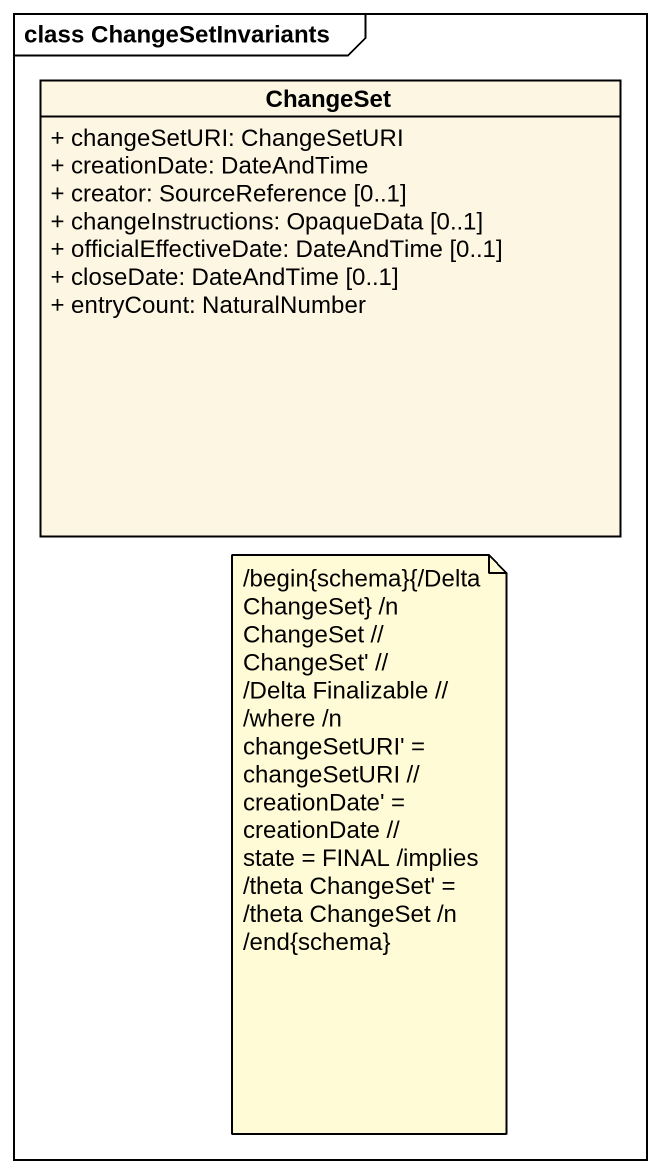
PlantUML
@startuml
mainframe class ChangeSetInvariants
hide circle
hide empty members
skinparam classAttributeIconSize 0
class ChangeSet {
  + changeSetURI: ChangeSetURI
  + creationDate: DateAndTime
  + creator: SourceReference [0..1]
  + changeInstructions: OpaqueData [0..1]
  + officialEffectiveDate: DateAndTime [0..1]
  + closeDate: DateAndTime [0..1]
  + entryCount: NaturalNumber
}
note as N1
  /begin{schema}{/Delta ChangeSet} /n
  ChangeSet //
  ChangeSet' //
  /Delta Finalizable //
  /where /n
  changeSetURI' = changeSetURI //
  creationDate' = creationDate //
  state = FINAL /implies /theta ChangeSet' = /theta ChangeSet /n
  /end{schema}
end note
@enduml
